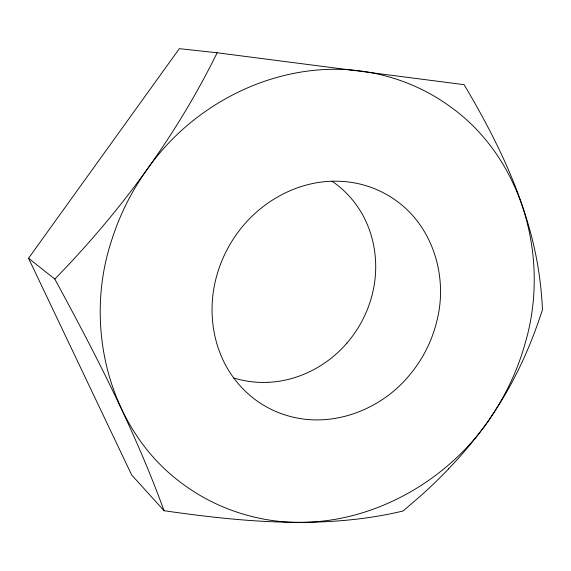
<?xml version="1.0" encoding="UTF-8"?>
<svg xmlns="http://www.w3.org/2000/svg" width="571" height="571" viewBox="0 0 571 571"><rect width="100%" height="100%" fill="white"/><g stroke="black" fill="none" stroke-linecap="round" stroke-linejoin="round"><path stroke-width="0.86" d="M489.682 418.793A261.461 255.844 7.8 0 0 525.291 342.836C550.001 258.67 523.093 158.617 450.219 106.627A191.428 187.317 7.8 0 0 387.288 76.428C297.826 51.347 199.229 94.729 147.147 169.43A261.611 255.986 7.8 0 0 111.573 240.555C83.016 326.384 108.747 430.998 183.898 484.808A191.435 187.324 7.8 0 0 247.25 515.263C342.429 541.965 446.529 491.11 496.534 408.543C505.82 394.147 514.1 379.115 521.387 363.613A463.416 453.453 7.8 0 0 539.11 319.731L542.45 309.832A369.908 361.957 7.8 0 0 537.104 261.775C525.598 198.387 496.756 139.659 464.116 84.672L217.144 52.775C175.996 136.548 119.91 212.383 54.809 279.062C95.571 354.091 134.813 430.341 164.055 510.717C242.939 522.044 324.613 529.767 403.04 511.009L420.292 496.178A517.719 506.591 7.8 0 0 448.606 468.905M164.055 510.717L131.673 474.986L28.55 258.263L179.323 48.671L217.144 52.775M346.997 343C327.233 366.047 298.033 381.221 267.535 382.363M332.079 181.221C295.65 182.27 261.154 201.849 239.263 230.605A137.968 134.999 7.8 0 0 216.752 275.714C207.023 310.017 212.284 348.96 233.675 377.902A103.708 101.474 7.8 0 0 256.329 400.435A100.603 98.44 7.8 0 0 289.304 416.188C332.615 428.286 380.45 409.921 408.772 375.989A137.654 134.692 7.8 0 0 437.329 319.061C447.585 276.457 433.068 227.458 396.973 201.249A100.603 98.44 7.8 0 0 364.105 185.14A104.093 101.852 7.8 0 0 332.079 181.235A97.605 95.514 7.8 0 1 356.34 204.953C374.084 229.428 379.594 261.689 373.049 291.01A122.979 120.338 7.8 0 1 346.99 343M28.55 258.263L54.809 279.062M489.754 418.843A421.113 412.062 7.8 0 1 448.542 468.841M267.535 382.342A97.577 95.478 7.8 0 1 233.667 377.923"/></g></svg>
